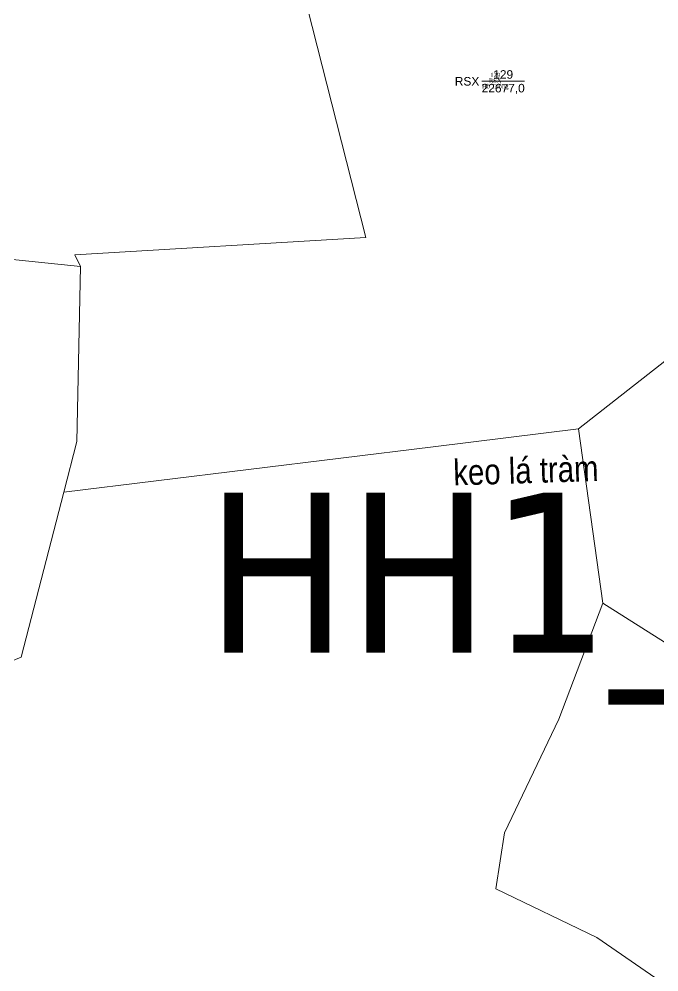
# Model space of a CAD drawing. Header units: metres. Extents: x 0 to 551036, y 0 to 1845929.
# Drawn here: x 547074.3 to 547224.1, y 1842571.1 to 1842794.2 of the extents above; entities that cross this region are included whole.
import ezdxf
from ezdxf.enums import TextEntityAlignment as Align

# ---------------------------------------------------------------- set-up
doc = ezdxf.new("R2010")
doc.units = ezdxf.units.M
doc.header["$MEASUREMENT"] = 0
doc.layers.get('Defpoints').update_dxf_attribs({"lineweight": 0})
for name, color, linetype, lineweight in [('BD HH1 KEM TMB$0$ghichuthuyetminh', 7, 'Continuous', 0), ('HH1', 7, 'Continuous', 0), ('Level 10', 7, 'Continuous', 0), ('Level 13', 7, 'Continuous', 0), ('Level 15', 7, 'Continuous', 0), ('Level 2', 7, 'Continuous', 0), ('Level 37', 7, 'Continuous', 0), ('Level 4', 7, 'Continuous', 0)]:
    doc.layers.add(name, color=color, linetype=linetype, lineweight=lineweight)
doc.styles.add('BD HH1 KEM TMB$0$chamnha_0', font='')
doc.styles.add('BD HH1 KEM TMB$0$ghichuduongdien', font='', dxfattribs={"height": 6})
doc.styles.add('PECC5_TEXT', font='tahoma.ttf')
doc.styles.get("Standard").update_dxf_attribs({"font": '', "height": 4})
doc.styles.add('Style-Arial', font='arial.ttf')
doc.styles.add('Style-Times New Roman', font='times.ttf')
doc.styles.get('BD HH1 KEM TMB$0$chamnha_0').set_extended_font_data('.VnArial')
doc.styles.get('BD HH1 KEM TMB$0$ghichuduongdien').set_extended_font_data('.VnArial Narrow')
doc.styles.get('Standard').set_extended_font_data('.VnArial')
doc.dimstyles.get("Standard").update_dxf_attribs({"dimtxt": 0.18, "dimasz": 0.18, "dimexe": 0.18, "dimexo": 0.0625, "dimgap": 0.09, "dimtad": 0, "dimtih": 1, "dimtoh": 1, "dimdec": 4, "dimzin": 0, "dimdsep": 46, "dimtxsty": 'Standard', "dimcen": 0.09, "dimadec": 0, "dimazin": 0, "dimtfac": 1, "dimtdec": 4, "dimtofl": 0, "dimtmove": 0, "dimatfit": 3, "dimfxl": 1, "dimtolj": 1, "dimtzin": 0, "dimarcsym": 0})

# ---------------------------------------------------------------- blocks, each defined once
blk = doc.blocks.new('*D218')
at = {"layer": 'Defpoints', "color": 0, "lineweight": 0, "transparency": 16777216}
for p in [(547332.95, 1842714.84), (547334.52, 1842712.21), (0, 0)]:
    blk.add_point(p, dxfattribs=at)
at = {"layer": 'Level 37', "color": 5, "transparency": 16777216}
for p, q in [((547332.95, 1842714.78), (547332.95, 1842712.93)), ((547332.95, 1842712.93), (547334.52, 1842712.57)), ((547334.52, 1842712.57), (547334.52, 1842712.21))]:
    blk.add_line(p, q, dxfattribs=at)
at = {"layer": 'Level 37', "color": 0, "transparency": 16777216, "insert": (547334.52, 1842711.22), "char_height": 0.18, "attachment_point": 5, "rotation": 270, "style": 'BD HH1 KEM TMB$0$chamnha_0'}
blk.add_mtext('\\A1;\\Ftxt;547332.9453', dxfattribs=at)
blk = doc.blocks.new('N_THUA_71')
at = {"layer": 'Level 13', "color": 2, "linetype": 'Continuous', "lineweight": 0}
blk.add_line((-3.12, 0), (6.84, 0), dxfattribs=at)
at = {"layer": 'Level 13', "color": 5, "linetype": 'Continuous', "lineweight": 0, "style": 'Style-Arial'}
blk.add_text('129', height=2, dxfattribs=at).set_placement((1.86, 1.6), align=Align.MIDDLE_CENTER)
at = {"layer": 'Level 2', "color": 3, "linetype": 'Continuous', "lineweight": 0, "style": 'Style-Arial'}
blk.add_text('RSX', height=2, dxfattribs=at).set_placement((-3.72, 0), align=Align.MIDDLE_RIGHT)
at = {"layer": 'Level 4', "color": 1, "linetype": 'Continuous', "lineweight": 0, "style": 'Style-Arial'}
blk.add_text('22677,0', height=2, dxfattribs=at).set_placement((1.86, -1.6), align=Align.MIDDLE_CENTER)

msp = doc.modelspace()

# ---------------------------------------------------------------- linework, layer by layer
at = {"layer": 'Level 10', "color": 5, "linetype": 'Continuous', "lineweight": 0}
msp.add_line((547205.25, 1842698.25), (547210.97, 1842657.44), dxfattribs=at)
at = {"layer": 'Level 10', "color": 5, "linetype": 'Continuous', "lineweight": 0, "flags": 128}
for points in [[(547111.71, 1842858.67), (547233.591, 1842876.4394), (547240.18, 1842877.4), (547243.1963, 1842869.5975), (547250.9, 1842849.67), (547259.84, 1842829.1), (547266.1, 1842773.64), (547258.06, 1842741.44), (547233.02, 1842719.97), (547205.25, 1842698.25)], [(547088.6, 1842736.28), (547087.29, 1842739), (547155.41, 1842743.07), (547138.35, 1842810.35), (547111.71, 1842858.67)], [(546971.33, 1842771.76), (546997.48, 1842753.92), (547045.33, 1842737.49), (547049.0336, 1842737.5961), (547069.76, 1842738.19), (547071.2473, 1842738.0392), (547088.6, 1842736.28)], [(547084.76, 1842683.4), (547087.78, 1842695.28), (547088.6, 1842736.28)], [(547084.76, 1842683.4), (547171.2137, 1842694.0551), (547205.25, 1842698.25)], [(547030.88, 1842626.74), (547074.77, 1842644.8), (547084.76, 1842683.4)], [(547210.97, 1842657.44), (547259.55, 1842626.64), (547286.27, 1842661.81), (547297.306, 1842654.2616), (547304.37, 1842649.43), (547325.94, 1842636.7), (547335.01, 1842630.91)], [(547210.97, 1842657.44), (547200.66, 1842630.27), (547187.88, 1842603.6), (547185.91, 1842590.53), (547209.55, 1842579.16), (547226.65, 1842567.33), (547239.84, 1842558.84), (547270.13, 1842543.08), (547286.78, 1842538.3)]]:
    msp.add_lwpolyline(points, dxfattribs=at)

# ---------------------------------------------------------------- block references
at = {"layer": 'Level 2', "color": 3, "linetype": 'Continuous', "lineweight": 0}
msp.add_blockref('N_THUA_71', (547185.74676, 1842779.60753), dxfattribs=at)

# ---------------------------------------------------------------- texts
at = {"layer": 'BD HH1 KEM TMB$0$ghichuthuyetminh', "linetype": 'ByBlock', "style": 'BD HH1 KEM TMB$0$ghichuduongdien'}
msp.add_text('keo l¸ trµm', height=6, rotation=1.8202087, dxfattribs=at).set_placement((547176.01919, 1842684.95625))
at = {"layer": 'HH1', "color": 1, "lineweight": 13, "style": 'PECC5_TEXT'}
msp.add_text('HH1_12', height=37.5, dxfattribs=at).set_placement((547117.97544, 1842645.80083))
at = {"layer": 'Level 15', "color": 2, "linetype": 'Continuous', "lineweight": 0, "insert": (547185.74676, 1842779.60753), "char_height": 1, "attachment_point": 5, "line_spacing_factor": 0.790495, "style": 'Style-Times New Roman'}
msp.add_mtext('129\\PRSX\\PHồ Tuông', dxfattribs=at)

# ---------------------------------------------------------------- dimensions: what is measured, and where the dimension line sits
at = {"layer": 'Level 37', "color": 5}
dim = msp.add_ordinate_dim(feature_location=(547332.945312, 1842714.841091), offset=(1.5731196499, -2.629533607), dtype=0, origin=(0, 0), text='\\Ftxt;<>', dimstyle='Standard', override={"dimtxsty": 'BD HH1 KEM TMB$0$chamnha_0', "dimse1": 1, "dimclre": 5, "dimlwe": 65535}, dxfattribs=at)
dim.commit()
dim.dimension.update_dxf_attribs({"geometry": '*D218', "text_midpoint": (547334.5184316499, 1842711.221557393)})

doc.saveas('drawing.dxf')
